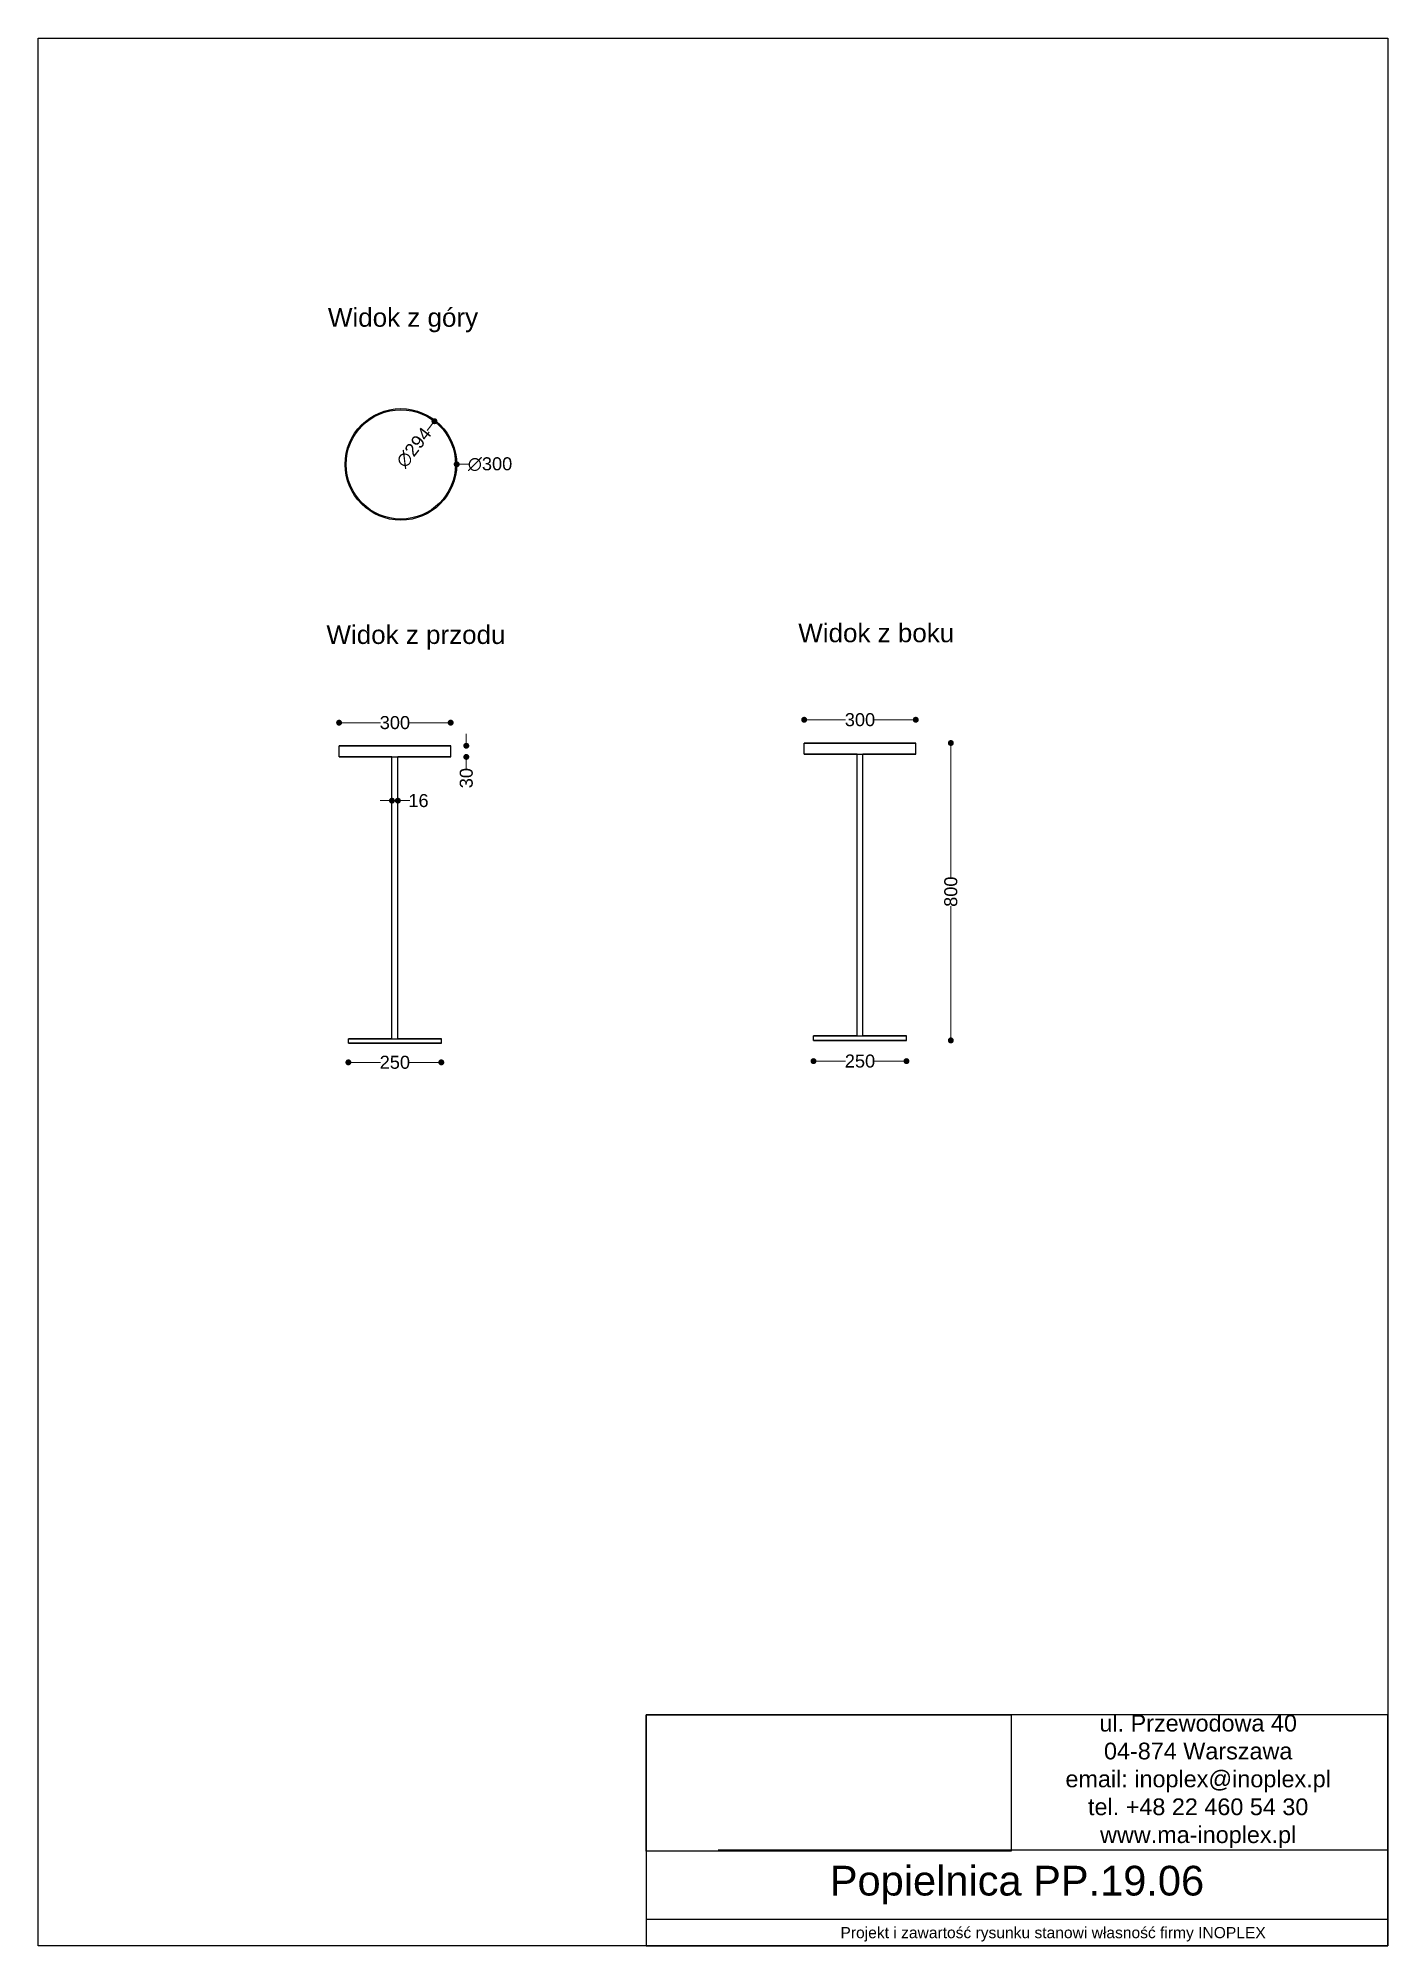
# Model space of a CAD drawing. Header units: millimetres. Extents: x 10366 to 13995, y 24552 to 29685.
import ezdxf

# ---------------------------------------------------------------- set-up
doc = ezdxf.new("R2010")
doc.units = ezdxf.units.MM
doc.header["$LTSCALE"] = 3
doc.layers.add('Default', color=7, linetype='Continuous')
doc.styles.get("Standard").update_dxf_attribs({"font": 'arial.ttf'})
doc.dimstyles.new('MATEUSZ', dxfattribs={"dimtxt": 35, "dimasz": 16, "dimexe": 0.18, "dimexo": 0.0625, "dimgap": 0.09, "dimtad": 0, "dimdec": 0, "dimdsep": 46, "dimtxsty": 'Standard', "dimblk": 'DOT', "dimcen": 0.09, "dimse1": 1, "dimse2": 1, "dimadec": 0, "dimazin": 0, "dimtfac": 1, "dimtdec": 0, "dimtofl": 0, "dimtmove": 0, "dimatfit": 3, "dimfxl": 1, "dimtolj": 1, "dimtzin": 0, "dimlwd": 9, "dimlwe": 9, "dimarcsym": 0})
picture_1 = doc.add_image_def('image1.jpg', size_in_pixel=(1896, 709))

# ---------------------------------------------------------------- blocks, each defined once
blk = doc.blocks.new('_Dot')
at = {"color": 0, "linetype": 'ByBlock', "lineweight": -2}
blk.add_line((-0.5, 0), (-1, 0), dxfattribs=at)
at = {"color": 0, "linetype": 'ByBlock', "const_width": 0.5}
blk.add_lwpolyline([(-0.25, 0, 1), (0.25, 0, 1)], format="xyb", close=True, dxfattribs=at)
blk = doc.blocks.new('*D32')
at = {"color": 0, "lineweight": 9, "transparency": 16777216}
for p, q in [((11341.3, 28538), (11341.4, 28538)), ((11341.4, 28537.9), (11341.4, 28538.1)), ((11523.4, 28538.3), (11507.4, 28538.3))]:
    blk.add_line(p, q, dxfattribs=at)
at = {"layer": 'Defpoints', "color": 0, "transparency": 16777216}
for p in [(11191.4, 28537.7), (11491.4, 28538.3)]:
    blk.add_point(p, dxfattribs=at)
at = {"color": 0, "lineweight": 9, "transparency": 16777216, "xscale": 16, "yscale": 16, "zscale": 16, "rotation": 180.1005830242361}
blk.add_blockref('_Dot', (11491.4, 28538.3), dxfattribs=at)
at = {"color": 0, "transparency": 16777216, "insert": (11581.1, 28538.4), "char_height": 35, "attachment_point": 5, "rotation": 0.1006}
blk.add_mtext('\\A1;∅300', dxfattribs=at)
blk = doc.blocks.new('*D33')
at = {"color": 0, "lineweight": 9, "transparency": 16777216}
blk.add_line((11411.9, 28628.8), (11421.8, 28641.4), dxfattribs=at)
at = {"layer": 'Defpoints', "color": 0, "transparency": 16777216}
for p in [(11431.6, 28654.1), (11251.2, 28421.9)]:
    blk.add_point(p, dxfattribs=at)
at = {"color": 0, "lineweight": 9, "transparency": 16777216, "xscale": 16, "yscale": 16, "zscale": 16, "rotation": 52.14480769828636}
blk.add_blockref('_Dot', (11431.6, 28654.1), dxfattribs=at)
at = {"color": 0, "transparency": 16777216, "insert": (11376.5, 28583.2), "char_height": 35, "attachment_point": 5, "rotation": 52.1448}
blk.add_mtext('\\A1;∅294', dxfattribs=at)
blk = doc.blocks.new('*D34')
at = {"color": 0, "lineweight": 9, "transparency": 16777216}
for p, q in [((11191.3, 27843.1), (11286.6, 27843.1)), ((11459.3, 27843.1), (11364, 27843.1))]:
    blk.add_line(p, q, dxfattribs=at)
at = {"layer": 'Defpoints', "color": 0, "transparency": 16777216}
for p in [(11475.3, 27843.1), (11175.3, 27781), (11475.3, 27781)]:
    blk.add_point(p, dxfattribs=at)
at = {"color": 0, "lineweight": 9, "transparency": 16777216, "xscale": 16, "yscale": 16, "zscale": 16, "rotation": 180}
blk.add_blockref('_Dot', (11175.3, 27843.1), dxfattribs=at)
at = {"color": 0, "lineweight": 9, "transparency": 16777216, "xscale": 16, "yscale": 16, "zscale": 16}
blk.add_blockref('_Dot', (11475.3, 27843.1), dxfattribs=at)
at = {"color": 0, "transparency": 16777216, "insert": (11325.3, 27843.1), "char_height": 35, "attachment_point": 5}
blk.add_mtext('\\A1;300', dxfattribs=at)
blk = doc.blocks.new('*D35')
at = {"color": 0, "lineweight": 9, "transparency": 16777216}
for p, q in [((12441.8, 27851), (12537.1, 27851)), ((12709.8, 27851), (12614.4, 27851))]:
    blk.add_line(p, q, dxfattribs=at)
at = {"layer": 'Defpoints', "color": 0, "transparency": 16777216}
for p in [(12725.8, 27851), (12425.8, 27788.4), (12725.8, 27788.4)]:
    blk.add_point(p, dxfattribs=at)
at = {"color": 0, "lineweight": 9, "transparency": 16777216, "xscale": 16, "yscale": 16, "zscale": 16, "rotation": 180}
blk.add_blockref('_Dot', (12425.8, 27851), dxfattribs=at)
at = {"color": 0, "lineweight": 9, "transparency": 16777216, "xscale": 16, "yscale": 16, "zscale": 16}
blk.add_blockref('_Dot', (12725.8, 27851), dxfattribs=at)
at = {"color": 0, "transparency": 16777216, "insert": (12575.8, 27851), "char_height": 35, "attachment_point": 5}
blk.add_mtext('\\A1;300', dxfattribs=at)
blk = doc.blocks.new('*D36')
at = {"color": 0, "lineweight": 9, "transparency": 16777216}
for p, q in [((11216.3, 26929.3), (11286.2, 26929.3)), ((11434.1, 26929.3), (11364.2, 26929.3))]:
    blk.add_line(p, q, dxfattribs=at)
at = {"layer": 'Defpoints', "color": 0, "transparency": 16777216}
for p in [(11200.3, 26981), (11450.1, 26981), (11450.1, 26929.3)]:
    blk.add_point(p, dxfattribs=at)
at = {"color": 0, "lineweight": 9, "transparency": 16777216, "xscale": 16, "yscale": 16, "zscale": 16, "rotation": 180}
blk.add_blockref('_Dot', (11200.3, 26929.3), dxfattribs=at)
at = {"color": 0, "lineweight": 9, "transparency": 16777216, "xscale": 16, "yscale": 16, "zscale": 16}
blk.add_blockref('_Dot', (11450.1, 26929.3), dxfattribs=at)
at = {"color": 0, "transparency": 16777216, "insert": (11325.2, 26929.3), "char_height": 35, "attachment_point": 5}
blk.add_mtext('\\A1;250', dxfattribs=at)
blk = doc.blocks.new('*D37')
at = {"color": 0, "lineweight": 9, "transparency": 16777216}
for p, q in [((12466.8, 26932.6), (12536.8, 26932.6)), ((12684.8, 26932.6), (12614.8, 26932.6))]:
    blk.add_line(p, q, dxfattribs=at)
at = {"layer": 'Defpoints', "color": 0, "transparency": 16777216}
for p in [(12450.8, 26988.4), (12700.8, 26988.4), (12700.8, 26932.6)]:
    blk.add_point(p, dxfattribs=at)
at = {"color": 0, "lineweight": 9, "transparency": 16777216, "xscale": 16, "yscale": 16, "zscale": 16, "rotation": 180}
blk.add_blockref('_Dot', (12450.8, 26932.6), dxfattribs=at)
at = {"color": 0, "lineweight": 9, "transparency": 16777216, "xscale": 16, "yscale": 16, "zscale": 16}
blk.add_blockref('_Dot', (12700.8, 26932.6), dxfattribs=at)
at = {"color": 0, "transparency": 16777216, "insert": (12575.8, 26932.6), "char_height": 35, "attachment_point": 5}
blk.add_mtext('\\A1;250', dxfattribs=at)
blk = doc.blocks.new('*D38')
at = {"color": 0, "lineweight": 9, "transparency": 16777216}
for p, q in [((11517.3, 27797), (11517.3, 27813)), ((11517.3, 27735), (11517.3, 27719))]:
    blk.add_line(p, q, dxfattribs=at)
at = {"layer": 'Defpoints', "color": 0, "transparency": 16777216}
for p in [(11475.3, 27781), (11475.3, 27751), (11517.3, 27751)]:
    blk.add_point(p, dxfattribs=at)
at = {"color": 0, "lineweight": 9, "transparency": 16777216, "xscale": 16, "yscale": 16, "zscale": 16}
for p, rotation in [((11517.3, 27781), 270), ((11517.3, 27751), 90)]:
    blk.add_blockref('_Dot', p, dxfattribs=dict(at, rotation=rotation))
at = {"color": 0, "transparency": 16777216, "insert": (11517.3, 27693.9), "char_height": 35, "attachment_point": 5, "rotation": 90}
blk.add_mtext('\\A1;30', dxfattribs=at)
blk = doc.blocks.new('*D39')
at = {"color": 0, "lineweight": 9, "transparency": 16777216}
for p, q in [((11301.3, 27633.3), (11285.3, 27633.3)), ((11349.3, 27633.3), (11365.3, 27633.3))]:
    blk.add_line(p, q, dxfattribs=at)
at = {"layer": 'Defpoints', "color": 0, "transparency": 16777216}
for p in [(11317.3, 27751), (11333.3, 27751), (11333.3, 27633.3)]:
    blk.add_point(p, dxfattribs=at)
at = {"color": 0, "lineweight": 9, "transparency": 16777216, "xscale": 16, "yscale": 16, "zscale": 16}
blk.add_blockref('_Dot', (11317.3, 27633.3), dxfattribs=at)
at = {"color": 0, "lineweight": 9, "transparency": 16777216, "xscale": 16, "yscale": 16, "zscale": 16, "rotation": 180}
blk.add_blockref('_Dot', (11333.3, 27633.3), dxfattribs=at)
at = {"color": 0, "transparency": 16777216, "insert": (11388.8, 27633.3), "char_height": 35, "attachment_point": 5}
blk.add_mtext('\\A1;16', dxfattribs=at)
blk = doc.blocks.new('*D40')
at = {"color": 0, "lineweight": 9, "transparency": 16777216}
for p, q in [((12820.1, 27772.4), (12820.1, 27427.1)), ((12820.1, 27004.4), (12820.1, 27349.7))]:
    blk.add_line(p, q, dxfattribs=at)
at = {"layer": 'Defpoints', "color": 0, "transparency": 16777216}
for p in [(12725.8, 27788.4), (12699.9, 26988.4), (12820.1, 26988.4)]:
    blk.add_point(p, dxfattribs=at)
at = {"color": 0, "lineweight": 9, "transparency": 16777216, "xscale": 16, "yscale": 16, "zscale": 16}
for p, rotation in [((12820.1, 27788.4), 90), ((12820.1, 26988.4), 270)]:
    blk.add_blockref('_Dot', p, dxfattribs=dict(at, rotation=rotation))
at = {"color": 0, "transparency": 16777216, "insert": (12820.1, 27388.4), "char_height": 35, "attachment_point": 5, "rotation": 90}
blk.add_mtext('\\A1;800', dxfattribs=at)

msp = doc.modelspace()

# ---------------------------------------------------------------- linework, layer by layer
for p, q in [((13995, 24809.6), (12194.9, 24809.6)), ((13994.7, 24623), (12001.1, 24623))]:
    msp.add_line(p, q)
for points in [[(10366.2, 24552.5), (10366.2, 29684.6), (13995, 29684.6), (13995, 24552.5)], [(12001.1, 24552.5), (13995, 24552.5), (13995, 25174.2), (12001.1, 25174.2)]]:
    msp.add_lwpolyline(points, close=True)
at = {"layer": 'Default'}
for p, q in [((11175.3, 27751), (11175.3, 27781)), ((11475.3, 27751), (11475.3, 27781)), ((12425.8, 27758.4), (12425.8, 27788.4)), ((12725.8, 27758.4), (12725.8, 27788.4)), ((11317.3, 26993), (11317.3, 27751)), ((11333.3, 26993), (11333.3, 27751)), ((12567.8, 27000.4), (12567.8, 27758.4)), ((12583.8, 27000.4), (12583.8, 27758.4)), ((12450.8, 26988.4), (12450.8, 27000.4)), ((12700.8, 26988.4), (12700.8, 27000.4)), ((11200.3, 26981), (11200.3, 26993)), ((11450.3, 26981), (11450.3, 26993))]:
    msp.add_line(p, q, dxfattribs=at)
for points in [[(11475.3, 27781, 0), (11475.3, 27781, 0), (11475.3, 27781, 0), (11475.3, 27781, 0), (11475.3, 27781, 0), (11475.3, 27781, 0), (11475.3, 27781, 0), (11475.3, 27781, 0), (11475.3, 27781, 0), (11475.3, 27781, 0), (11475.2, 27781, 0), (11475, 27781, 0), (11474.2, 27781, 0), (11470.9, 27781, 0), (11456.8, 27781, 0), (11197.9, 27781, 0), (11176, 27781, 0), (11175.4, 27781, 0), (11175.3, 27781, 0), (11175.3, 27781, 0), (11175.3, 27781, 0), (11175.3, 27781, 0), (11175.3, 27781, 0), (11175.3, 27781, 0), (11175.3, 27781, 0), (11175.3, 27781, 0), (11175.3, 27781, 0), (11175.3, 27781, 0), (11175.3, 27781, 0), (11175.3, 27781, 0), (11175.3, 27781, 0), (11175.3, 27781, 0), (11175.3, 27781, 0), (11175.5, 27781, 0), (11176.3, 27781, 0), (11179.6, 27781, 0), (11193.8, 27781, 0)], [(12725.8, 27788.4, 0), (12725.8, 27788.4, 0), (12725.8, 27788.4, 0), (12725.8, 27788.4, 0), (12725.8, 27788.4, 0), (12725.8, 27788.4, 0), (12725.8, 27788.4, 0), (12725.8, 27788.4, 0), (12725.8, 27788.4, 0), (12725.7, 27788.4, 0), (12725.7, 27788.4, 0), (12725.5, 27788.4, 0), (12724.7, 27788.4, 0), (12721.4, 27788.4, 0), (12707.3, 27788.4, 0), (12448.4, 27788.4, 0), (12426.4, 27788.4, 0), (12425.9, 27788.4, 0), (12425.8, 27788.4, 0), (12425.8, 27788.4, 0), (12425.8, 27788.4, 0), (12425.8, 27788.4, 0), (12425.8, 27788.4, 0), (12425.8, 27788.4, 0), (12425.8, 27788.4, 0), (12425.8, 27788.4, 0), (12425.8, 27788.4, 0), (12425.8, 27788.4, 0), (12425.8, 27788.4, 0), (12425.8, 27788.4, 0), (12425.8, 27788.4, 0), (12425.8, 27788.4, 0), (12425.8, 27788.4, 0), (12426, 27788.4, 0), (12426.8, 27788.4, 0), (12430.1, 27788.4, 0), (12444.2, 27788.4, 0)], [(11450.3, 26981, 0), (11450.3, 26981, 0), (11450.3, 26981, 0), (11450.3, 26981, 0), (11450.3, 26981, 0), (11450.3, 26981, 0), (11450.3, 26981, 0), (11450.3, 26981, 0), (11450.3, 26981, 0), (11450.3, 26981, 0), (11450.2, 26981, 0), (11450.1, 26981, 0), (11449.4, 26981, 0), (11446.6, 26981, 0), (11434.9, 26981, 0), (11219.2, 26981, 0), (11200.8, 26981, 0), (11200.4, 26981, 0), (11200.3, 26981, 0), (11200.3, 26981, 0), (11200.3, 26981, 0), (11200.3, 26981, 0), (11200.3, 26981, 0), (11200.3, 26981, 0), (11200.3, 26981, 0), (11200.3, 26981, 0), (11200.3, 26981, 0), (11200.3, 26981, 0), (11200.3, 26981, 0), (11200.3, 26981, 0), (11200.3, 26981, 0), (11200.3, 26981, 0), (11200.3, 26981, 0), (11200.5, 26981, 0), (11201.1, 26981, 0), (11203.9, 26981, 0), (11215.7, 26981, 0)], [(12700.8, 26988.4, 0), (12700.8, 26988.4, 0), (12700.8, 26988.4, 0), (12700.8, 26988.4, 0), (12700.8, 26988.4, 0), (12700.8, 26988.4, 0), (12700.8, 26988.4, 0), (12700.8, 26988.4, 0), (12700.8, 26988.4, 0), (12700.7, 26988.4, 0), (12700.7, 26988.4, 0), (12700.5, 26988.4, 0), (12699.9, 26988.4, 0), (12697.1, 26988.4, 0), (12685.3, 26988.4, 0), (12469.7, 26988.4, 0), (12451.3, 26988.4, 0), (12450.9, 26988.4, 0), (12450.8, 26988.4, 0), (12450.8, 26988.4, 0), (12450.8, 26988.4, 0), (12450.8, 26988.4, 0), (12450.8, 26988.4, 0), (12450.8, 26988.4, 0), (12450.8, 26988.4, 0), (12450.8, 26988.4, 0), (12450.8, 26988.4, 0), (12450.8, 26988.4, 0), (12450.8, 26988.4, 0), (12450.8, 26988.4, 0), (12450.8, 26988.4, 0), (12450.8, 26988.4, 0), (12450.8, 26988.4, 0), (12451, 26988.4, 0), (12451.6, 26988.4, 0), (12454.4, 26988.4, 0), (12466.2, 26988.4, 0)]]:
    msp.add_polyline3d(points, close=True, dxfattribs=at)
for points in [[(11317.3, 27751, 0), (11183.5, 27751, 0), (11175.5, 27751, 0), (11175.3, 27751, 0), (11175.3, 27751, 0), (11175.3, 27751, 0), (11175.3, 27751, 0), (11175.3, 27751, 0), (11175.3, 27751, 0), (11175.3, 27751, 0), (11175.3, 27751, 0), (11175.3, 27751, 0), (11175.3, 27751, 0), (11175.3, 27751, 0), (11175.3, 27751, 0), (11175.3, 27751, 0), (11175.3, 27751, 0), (11175.3, 27751, 0), (11175.3, 27751, 0), (11175.3, 27751, 0), (11175.4, 27751, 0), (11175.8, 27751, 0), (11177.6, 27751, 0), (11185.2, 27751, 0), (11265.2, 27751, 0), (11475.3, 27751, 0)], [(11475.3, 27751, 0), (11475.3, 27751, 0), (11475.3, 27751, 0), (11475.3, 27751, 0), (11475.3, 27751, 0), (11475.3, 27751, 0), (11475.3, 27751, 0), (11475.3, 27751, 0), (11475.3, 27751, 0), (11475.3, 27751, 0), (11475.3, 27751, 0), (11475.3, 27751, 0), (11475.2, 27751, 0), (11475, 27751, 0), (11474.3, 27751, 0), (11471.2, 27751, 0), (11458.2, 27751, 0), (11333.3, 27751, 0)], [(12567.8, 27758.4, 0), (12434, 27758.4, 0), (12426, 27758.4, 0), (12425.8, 27758.4, 0), (12425.8, 27758.4, 0), (12425.8, 27758.4, 0), (12425.8, 27758.4, 0), (12425.8, 27758.4, 0), (12425.8, 27758.4, 0), (12425.8, 27758.4, 0), (12425.8, 27758.4, 0), (12425.8, 27758.4, 0), (12425.8, 27758.4, 0), (12425.8, 27758.4, 0), (12425.8, 27758.4, 0), (12425.8, 27758.4, 0), (12425.8, 27758.4, 0), (12425.8, 27758.4, 0), (12425.8, 27758.4, 0), (12425.8, 27758.4, 0), (12425.9, 27758.4, 0), (12426.3, 27758.4, 0), (12428.1, 27758.4, 0), (12435.7, 27758.4, 0), (12515.7, 27758.4, 0), (12725.8, 27758.4, 0)], [(12725.8, 27758.4, 0), (12725.8, 27758.4, 0), (12725.8, 27758.4, 0), (12725.8, 27758.4, 0), (12725.8, 27758.4, 0), (12725.8, 27758.4, 0), (12725.8, 27758.4, 0), (12725.8, 27758.4, 0), (12725.8, 27758.4, 0), (12725.8, 27758.4, 0), (12725.8, 27758.4, 0), (12725.7, 27758.4, 0), (12725.7, 27758.4, 0), (12725.5, 27758.4, 0), (12724.8, 27758.4, 0), (12721.7, 27758.4, 0), (12708.7, 27758.4, 0), (12583.8, 27758.4, 0)], [(12567.8, 27000.4, 0), (12457.3, 27000.4, 0), (12450.9, 27000.4, 0), (12450.8, 27000.4, 0), (12450.8, 27000.4, 0), (12450.8, 27000.4, 0), (12450.8, 27000.4, 0), (12450.8, 27000.4, 0), (12450.8, 27000.4, 0), (12450.8, 27000.4, 0), (12450.8, 27000.4, 0), (12450.8, 27000.4, 0), (12450.8, 27000.4, 0), (12450.8, 27000.4, 0), (12450.8, 27000.4, 0), (12450.8, 27000.4, 0), (12450.9, 27000.4, 0), (12451.2, 27000.4, 0), (12452.7, 27000.4, 0), (12459, 27000.4, 0), (12525.4, 27000.4, 0), (12700.8, 27000.4, 0)], [(12700.8, 27000.4, 0), (12700.8, 27000.4, 0), (12700.8, 27000.4, 0), (12700.8, 27000.4, 0), (12700.8, 27000.4, 0), (12700.8, 27000.4, 0), (12700.8, 27000.4, 0), (12700.8, 27000.4, 0), (12700.8, 27000.4, 0), (12700.8, 27000.4, 0), (12700.8, 27000.4, 0), (12700.7, 27000.4, 0), (12700.7, 27000.4, 0), (12700.6, 27000.4, 0), (12700, 27000.4, 0), (12697.4, 27000.4, 0), (12686.7, 27000.4, 0), (12583.3, 27000.4, 0)], [(11317.3, 26993, 0), (11206.8, 26993, 0), (11200.4, 26993, 0), (11200.3, 26993, 0), (11200.3, 26993, 0), (11200.3, 26993, 0), (11200.3, 26993, 0), (11200.3, 26993, 0), (11200.3, 26993, 0), (11200.3, 26993, 0), (11200.3, 26993, 0), (11200.3, 26993, 0), (11200.3, 26993, 0), (11200.3, 26993, 0), (11200.3, 26993, 0), (11200.3, 26993, 0), (11200.4, 26993, 0), (11200.7, 26993, 0), (11202.2, 26993, 0), (11208.5, 26993, 0), (11274.9, 26993, 0), (11450.3, 26993, 0)], [(11450.3, 26993, 0), (11450.3, 26993, 0), (11450.3, 26993, 0), (11450.3, 26993, 0), (11450.3, 26993, 0), (11450.3, 26993, 0), (11450.3, 26993, 0), (11450.3, 26993, 0), (11450.3, 26993, 0), (11450.3, 26993, 0), (11450.3, 26993, 0), (11450.3, 26993, 0), (11450.2, 26993, 0), (11450.1, 26993, 0), (11449.5, 26993, 0), (11446.9, 26993, 0), (11436.2, 26993, 0), (11332.8, 26993, 0)]]:
    msp.add_polyline3d(points, dxfattribs=at)
for radius in [150, 147]:
    msp.add_circle((11341.4, 28538), radius, dxfattribs=at)

# ---------------------------------------------------------------- texts
for s, width, gutter_width, heights, insert, char_height, attachment_point in [('Widok z góry', 1167.306, 1, [0], (11145.3, 28958.3), 50, 1), ('Widok z przodu', 1167.306, 1, [0], (11141.3, 28104.9), 50, 1), ('Widok z boku', 1167.306, 1, [0], (12409.9, 28109.6), 50, 1), ('ul. Przewodowa 40\\P04-874 Warszawa\\Pemail: inoplex@inoplex.pl\\Ptel. +48 22 460 54 30\\Pwww.ma-inoplex.pl', 1019.877, 1, [432.7], (13485.1, 24994.8), 45, 5), ('Popielnica PP.19.06', 1993.625, 1, [0], (12997.9, 24715.8), 80, 5), ('Projekt i zawartość rysunku stanowi własność firmy INOPLEX ', 1800.088, 12.5, [70.5], (13095, 24583.6), 30, 5)]:
    msp.add_mtext_dynamic_manual_height_columns(s, width=width, gutter_width=gutter_width, heights=heights, dxfattribs=dict(insert=insert, char_height=char_height, attachment_point=attachment_point))

# ---------------------------------------------------------------- dimensions: what is measured, and where the dimension line sits
dim = msp.add_diameter_dim_2p(p1=(11251.2, 28421.9), p2=(11431.6, 28654.1), dimstyle='MATEUSZ')
dim.commit()
dim.dimension.update_dxf_attribs({"geometry": '*D33', "text_midpoint": (11376.5, 28583.2), "dimtype": 163})
dim = msp.add_diameter_dim_2p(p1=(11191.4, 28537.7), p2=(11491.4, 28538.3), dimstyle='MATEUSZ')
dim.commit()
dim.dimension.update_dxf_attribs({"geometry": '*D32', "text_midpoint": (11581.1, 28538.4)})
for base, p1, p2, picture, middle in [((12725.8, 27851), (12425.8, 27788.4), (12725.8, 27788.4), '*D35', (12575.8, 27851)), ((11475.3, 27843.1), (11175.3, 27781), (11475.3, 27781), '*D34', (11325.3, 27843.1)), ((11333.3, 27633.3), (11317.3, 27751), (11333.3, 27751), '*D39', (11388.8, 27633.3)), ((11450.1, 26929.3), (11200.3, 26981), (11450.1, 26981), '*D36', (11325.2, 26929.3)), ((12700.8, 26932.6), (12450.8, 26988.4), (12700.8, 26988.4), '*D37', (12575.8, 26932.6))]:
    dim = msp.add_linear_dim(base=base, p1=p1, p2=p2, dimstyle='MATEUSZ')
    dim.commit()
    dim.dimension.update_dxf_attribs({"geometry": picture, "text_midpoint": middle})
for base, p1, p2, picture, middle in [((11517.3, 27751), (11475.3, 27781), (11475.3, 27751), '*D38', (11517.3, 27693.9)), ((12820.1, 26988.4), (12725.8, 27788.4), (12699.9, 26988.4), '*D40', (12820.1, 27388.4))]:
    dim = msp.add_linear_dim(base=base, p1=p1, p2=p2, angle=90, dimstyle='MATEUSZ')
    dim.commit()
    dim.dimension.update_dxf_attribs({"geometry": picture, "text_midpoint": middle})

# ---------------------------------------------------------------- pictures from other files: only their frames are drawn
image = msp.add_image(picture_1, insert=(12001.1, 24807.1), size_in_units=(981.6, 367.1))
image.dxf.flags = 7

doc.saveas('drawing.dxf')
